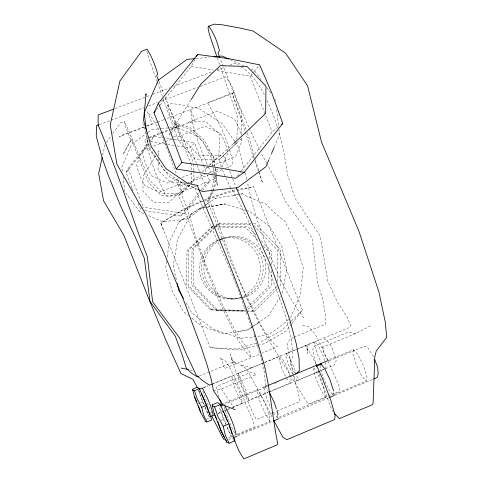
<?xml version="1.0" encoding="UTF-8"?>
<svg xmlns="http://www.w3.org/2000/svg" width="483" height="483" viewBox="0 0 483 483"><rect width="100%" height="100%" fill="white"/><g stroke="black" fill="none" stroke-linecap="round" stroke-linejoin="round"><path stroke-width="0.36" stroke-dasharray="2.42 1.81" d="M277.411 281.613L277.767 250.411L254.149 225.827M280.14 285.996L280.551 249.862L255.579 223.858L251.836 223.786M269.043 264.002L268.783 286.286L247.169 307.623M269.103 258.797L269.182 252.114L263.012 245.696M271.518 270.42L271.337 286.226L247.314 309.941M271.585 264.4L271.736 251.607L260.283 239.695M191.413 183.317L191.564 172.95M191.606 169.992L191.673 165.548L190.839 163.447M241.572 134.787L241.85 113.372L220.17 58.479M158.448 159.149L158.001 170.167L170.245 181.801L171.598 182.622L183.806 181.982M158.593 155.478L158.949 150.817L157.367 153.328M236.845 139.098L237.805 117.58L220 65.869M267.546 385.368L264.787 386.509L264.461 390.898L267.993 401.753L270.51 406.982M325.627 368.801L326.236 365.655L323.362 356.327L318.702 346.377L315.055 341.759L286.347 353.586L286.063 356.816L289.027 365.993L292.921 374.524M320.259 365.492L320.048 367.563L323.513 378.358L328.863 389.636L333.047 394.937L366.114 381.093L366.971 377.06L363.608 366.048L358.024 354.649L353.58 349.698L328.748 359.992M313.908 367.744C319.372 376.849 324.449 387.088 325.59 397.72L277.477 417.855L277.779 415.072M318.122 371.916L296.979 380.701L297.347 377.64L296.429 374.778M166.629 261.291L165.735 267.872L172.081 290.796L183.166 311.384L188.461 315.556M167.221 256.902L168.211 249.584L168.217 243.981L177.189 226.141L178.607 222.132L215.732 198.253L239.773 194.293M333.047 394.937L333.596 391.019M282.265 293.38L286.679 269.683L281.987 246.813L269.671 226.563L250.031 211.669L247.211 210.836M315.055 341.759L314.536 345.073L317.391 354.268L321.044 362.087M308.124 344.56L307.218 350.211L307.768 353.562L307.248 349.529L307.218 350.211L305.685 345.574L312.845 357.553L315.985 364.363M353.58 349.698L352.856 353.948L356.182 364.762L361.634 375.943L366.114 381.093M216.136 176.452L212.695 192.693L208.885 198.223C222.44 232.42 232.631 267.884 248.787 301.042C257.379 316.679 263.573 334.93 277.441 346.824L262.16 353.103M102.644 155.327L105.107 144.194M214.754 176.38L210.854 193.973L207.05 199.461L231.876 264.129L249.319 303.656L258.852 322.765L266.121 335.812L306.385 401.451L308.528 404.03L338.414 391.81L339.652 389.95L339.151 386.557L337.514 382.21L328.295 361.568M268.789 391.912L290.271 382.989L291.183 380.012L288.508 370.835L283.823 360.934L279.935 356.225L279.126 359.352L281.782 368.42L285.755 376.855M290.555 317.796L300.764 293.555L300.637 291.484L303.264 268.017L296.061 243.849L285.127 221.528L270.329 208.916L266.507 204.345L246.735 196.237L242.695 193.786L240.564 194.142M112.799 133.405L120.478 122.936L124.288 121.523L124.071 122.205L125.006 125.459L130.971 140.481L122.954 154.403L131.388 139.43L148.402 182.314L160.863 195.21L178.68 195.609L193.955 181.04L193.858 171.465M130.971 140.481L131.388 139.43M221.969 167.281L227.505 153.63L227.282 149.718L224.776 141.972L221.462 134.992L219.324 132.934L205.215 126.292L178.064 136.713L173.222 136.58M148.082 140.052L142.727 153.081C144.387 161.05 147.146 169.153 151.771 175.884L167.372 183.129L178.499 178.807M269.097 159.197L271.15 154.385M274.374 146.832L279.651 134.461L279.12 129.981M212.617 191.298L207.02 204.321L205.221 205.655M212.906 190.61L216.734 181.699L216.124 176.488M131.962 188.062L126.039 172.636L127.965 168.513L149.138 142.087M191.383 213.933L177.267 239.586L176.627 245.98L173.21 266.024L176.573 280.575M234.672 141.302L222.174 123.582L198.742 108.452L177.436 104.256L171.447 103.561L167.71 105.016L167.323 105.765L168.12 109.055L170.402 115.763L174.055 124.01L189.366 128.931L203.258 141.537L211.723 158.569L214.627 175.637M173.457 139.496L153.733 136.351L150.956 141.537L165.421 144.127M160.042 105.209L191.256 66.358L194.8 59.741M280.345 296.538L269.043 315.212L248.027 329.829L236.525 332.026L223.683 333.681L201.502 326.11L191.407 317.868M174.055 124.01L174.768 122.851L190.248 127.723L204.406 140.239L213.154 157.223L214.73 165.772M155.786 155.846L143.143 175.975L142.92 191.141L153.509 202.105L168.676 202.431L187.905 184.983M169.962 133.278L169.165 134.558L170.239 133.598M171.568 130.73L190.809 100.102M106.399 142.376L111.138 135.717M291.466 324.081L286.008 331.06L264.509 343.648L259.516 344.934M291.919 323.501L302.37 310.134L253.599 186.692L230.536 190.797L204.357 199.902M144.508 210.6L180.485 216.04L199.056 192.518M237.352 175.975L241.023 171.32M241.482 170.74L272.171 131.877L278.643 126.751M180.485 216.04L184.283 213.438L199.769 193.888M202.492 190.447L209.755 181.27L207.316 175.1M149.09 143.886L126.039 172.636M201.393 189.602L205.124 184.941L209.755 181.27M149.603 141.513L153.733 136.351M156.305 109.864L159.577 105.789M177.134 145.963L190.423 147.81L194.558 142.859L203.246 164.812M217.115 70.663L250.194 76.175L253.497 72.215M253.973 71.647L259.637 64.855M141.851 208.879L143.312 207.183L184.283 213.438M277.363 286.069L252.09 311.046L248.383 311.004M277.477 288.635L254.535 311.312L246.282 311.221M290.844 321.515L281.939 330.312L259.89 342.405M291.37 320.996L302.364 310.134M212.743 226.316L211.524 226.871L187.006 250.737L186.535 285.187L210.443 309.851L246.783 310.472M251.088 223.774L219.638 223.158L217.652 224.07L192.083 248.962L191.594 284.916L216.535 310.66L245.527 311.215M214.778 227.891L193.725 248.389L193.236 284.831L218.509 310.919M215.321 227.366L219.638 223.158M189.819 184.85L178.68 195.609C194.534 233.82 206.181 273.65 223.804 311.149C232.112 326.949 238.185 344.85 251.045 357.668L250.755 355.259L249.476 351.847L246.65 346.577L242.81 342.779L236.356 332.527L230.023 320.627L223.357 306.814L208.559 272.171L196.539 239.326L187.609 209.598L181.119 193.441L162.771 193.182L149.76 180.407L127.856 128.907L124.288 121.523M241.524 138.476L218.968 159.891L194.836 159.004L178.233 140.475L162.602 97.095M236.682 142.811L218.968 159.891L221.812 167.981M171.236 138.482L169.744 139.907L150.925 147.134M209.121 165.361L218.376 156.486L218.853 154.349L219.94 134.576L205.867 121.692L204.43 121.04L187.953 122.477L217.561 111.144L232.951 118.42L235.378 120.569L239.031 128.146L241.283 135.234M190.109 182.991L194.957 178.366L205.245 174.363M207.328 167.366L202.299 171.924L200.155 171.87M209.562 165.337L233.011 144.061M170.783 133.121L178.879 125.954L169.219 129.649M288.713 319.348L279.554 327.057L269.085 334.393L255.821 336.76L240.365 338.293L213.051 329.177L191.908 312.942L185.231 301.531M204.617 206.102L187.223 219.004L162.578 221.757L147.092 215.001M147.544 132.68L131.793 144.151L121.873 166.895L122.38 171.266M148.148 132.239L151.789 129.595L160.748 128.677M220.254 240.22C206.072 246.982 200.566 264.895 205.752 279.246C211.681 292.927 227.541 302.292 242.249 297.679M220.858 239.828C236.604 230.965 256.992 239.737 263.833 255.996C270.051 272.696 260.868 293.628 242.955 297.546M178.607 222.132L185.81 217.489M191.202 214.054L199.944 208.384L206.495 207.219M214.995 198.724L215.732 198.253M257.831 323.344L247.67 329.75L236.525 332.026M163.339 229.407L160.833 223.098L183.703 209.151L203.669 200.21M161.4 224.625L160.833 223.092L181.554 210.715L203.85 200.88M328.277 360.457L325.602 356.774L323.773 352.499L322.837 346.673L321.684 347.597L355.911 333.463L370.962 325.488M228.471 437.821L233.295 435.805M233.983 435.515L236.736 434.362M237.425 434.078L253.955 427.159L254.463 425.595L251.945 417.928C242.744 398.97 237.165 377.845 224.945 360.493L221.299 358.863L220.079 357.456L222.79 362.793L224.492 368.577L259.377 354.244M237.57 434.899L269.961 421.339C268.922 410.049 263.338 399.139 257.306 389.612L223.49 403.631M228.767 439.56L231.882 438.256L232.842 439.125M237.829 435.865L273.209 421.049M279.458 418.435L328.712 397.811M334.954 395.197L373.111 379.221M220.689 420.452L223.466 419.298L218.914 406.052M271.392 413.345L256.853 419.419L255.664 418.29L252.144 411.323L245.334 395.71L237.962 377.332L232.365 362.027L230.246 354.425L233.85 362.449L231.78 359.612L236.875 364.073L233.621 361.978L210.256 371.572M272.086 413.056L276.24 411.323M276.934 411.033L299.786 401.488L298.603 393.669L293.235 374.585M267.389 385.7L262.583 387.692L265.493 385.18L264.455 372.87L261.031 358.018M223.792 404.567L267.576 386.406M274.525 383.526L276.614 382.663M328.736 361.043L364.882 346.057L367.877 347.808L373.6 356.913M263.911 362.824L238.131 373.45C240.456 382.753 244.573 391.604 248.697 400.256L268.095 392.196M217.954 413.376L222.12 411.649M224.891 410.496L226.974 409.632M227.668 409.343L231.134 407.9M231.828 407.616L267.89 392.631M270.667 391.484L324.757 369.012M325.451 368.722L333.777 365.263L335.347 363.313L336.162 360.602C333.536 352.584 331.827 341.934 323.121 338.299M218.093 413.466L223.647 411.16M224.341 410.87L227.119 409.717M227.813 409.427L229.202 408.853M232.679 407.41L242.4 403.371C241.271 393.711 236.519 384.486 231.659 376.112L212.864 383.858M318.804 371.632L324.262 369.362M206.211 419.449L209.664 418.012M213.408 390.518L221.383 389.008L256.364 374.567L251.106 372.212L217.102 386.237L216.644 388.887L219.24 398.221M197.758 403.782L199.817 402.931M200.499 402.647L202.558 401.796L198.416 390.01M199.262 376.088L209.568 371.856M293.344 337.46L289.915 338.867L287.88 343.117L287.53 346.649L293.084 373.848M294.032 337.176L325.614 324.214L325.657 315.979L322.378 297.987L317.422 282.036L312.169 237.877L285.87 202.099L275.986 180.473L267.045 163.942M203.651 387.517L207.817 385.796M212.888 383.792L264.08 362.618M264.775 362.335L349.909 327.341L350.736 325.536L347.682 318.104L337.418 302.08L327.921 281.637L320.199 236.102L295.035 198.296L287.518 174.623L283.714 151.282L278.588 130.633M203.12 387.873L207.992 385.863M264.606 362.54L279.935 356.225M207.334 207.255L224.794 203.941L246.511 210.63M242.695 193.786L240.48 194.178M186.71 183.455L181.922 185.315L178.716 185.557L177.001 183.19L182.23 193.357L177.75 178.378M187.392 183.19L207.956 175.184M212.158 173.548L221.963 169.732M225.464 168.368L229.666 166.732L232.408 164.661L232.8 161.491L229.365 148.758L225.374 137.45L221.238 127.79L207.744 102.716L231.985 93.056L234.49 92.79L164.594 119.458M196.08 186.257L170.445 196.255L167.414 196.623L165.434 194.951L156.673 175.734L153.328 166.858L144.544 139.653L160.676 133.477M196.774 185.991L213.335 179.531L215.575 177.847L215.34 176.114M181.976 177.454L194.492 172.594M206.392 167.969L208.475 167.16M211.946 165.814L235.547 156.649L241.874 141.012L241.729 136.653M184.591 182.399L159.197 192.282L144.906 185.659C140.801 179.416 138.235 172.069 136.623 164.794L142.563 150.34L150.231 147.4M207.986 173.3L218.95 169.032M144.332 127.186L119.325 136.725L123.37 134.485L145.884 126.22M147.001 126.172L156.854 122.41M157.561 122.139L163.894 119.724M149.211 137.305L168.531 129.915M161.382 133.205L168.392 130.525M170.493 129.716L194.915 120.37L190.604 109.478C192.385 128.689 199.751 146.898 207.219 164.516M115.045 108.597L145.981 96.89M146.687 96.624L150.207 95.29M153.026 94.227L169.938 87.828M173.457 86.499L212.176 71.852M217.096 69.993L225.525 66.799M229.745 65.205L235.366 63.08L238.457 65.114M99.317 124.602L143.644 107.787M148.535 105.934L157.621 102.487M161.117 101.158L197.481 87.363M200.282 86.3L225.519 76.725L231.327 84.809L237.087 100.893L248.932 127.651M146.591 125.96L152.217 123.896L147.43 111.802C161.624 129.372 167.776 152.042 176.023 172.739L176.452 174.146M221.009 239.049L223.273 238.258M204.544 200.638L227.511 192.699L253.593 186.692M256.322 343.401L236.35 348.968L210.268 347.706L160.833 223.092M258.803 345.122L239.556 350.084L210.274 347.706M216.028 205.613L224.794 203.941M199.364 208.759L206.609 207.394M207.225 207.086L224.698 203.977M233.458 195.331L239.852 194.263M161.497 128.599L168.965 127.832M169.708 127.754L176.428 127.065L199.117 137.166L213.842 157.15L215.074 167.565M195.971 58.546L209.441 57.26M210.443 309.851L244.537 310.225M216.535 310.66L245.424 310.974M217.652 224.07L250.906 224.716M211.524 226.871L213.003 226.901M213.746 226.913L245.545 227.523L258.387 240.884M229.691 298.911L234.49 299.14M174.176 145.546L166.146 144.26M302.527 325.59L308.088 326.405C318.231 335.323 322.095 349.112 327.987 360.879M355.911 333.463L347.923 332.286L314.632 346.015L312.827 349.197L314.403 358.839L315.918 363.838M174.188 139.611L194.558 142.859M191.256 66.358L213.42 70.047M189.885 369.9L192.838 370.521M252.132 367.623L240.045 364.768L244.839 367.557L247.882 371.107L265.722 403.945L272.291 417.409M143.729 213.534L139.69 211.771L124.759 191.673L123.062 177.098M197.746 189.408L169.774 177.08L148.378 148.16L146.645 133.344M230.246 59.699L243.722 65.809M251.13 69.166L254.499 70.693L261.055 79.653M241.446 67.083C252.229 74.032 259.425 85.141 265.197 96.34M212.254 310.092L188.038 285.109L188.515 250.206L213.347 226.038L247.797 226.702L256.123 235.366M264.787 386.509L267.938 390.204M273.348 412.862L277.477 417.855M286.371 378.153L290.271 382.989M303.765 317.856C280.683 287.826 268.228 251.226 255.773 215.889C252.681 204.792 249.753 193.635 247.423 182.351M266.743 87.417L270.679 92.796M286.347 353.586L289.77 358.314L294.358 368.33L296.2 374.059M293.519 375.834L296.979 380.701M235.1 141.911L238.119 146.192L244.452 169.992M294.829 372.948L293.03 370.256L291.219 365.963L290.078 360.197L292.861 357.722C292.565 324.902 276.88 294.708 267.328 263.984C256.002 238.505 245.847 212.345 231.109 188.557M221.383 389.008L234.02 407.9M325.59 397.72C319.746 388.712 315.109 378.4 313.183 367.859M269.961 421.339C263.972 411.764 258.465 400.926 257.306 389.612M232.583 437.296L229.848 433.076L226.944 426.429M167.71 105.016L171.489 112.285L193.478 162.668M242.4 403.371C237.564 394.973 232.866 385.784 231.659 376.112M333.433 412.065L331.423 408.618L329.436 403.788L318.11 370.974M234.72 432.925L232.878 429.737L227.855 418.187L223.822 406.167M211.82 412.893L206.132 400.262L202.836 391.133M261.677 154.023L266.682 163.278M230.777 187.941L225.096 176.428M211.264 173.288L208.408 167.257M212.635 175.897L218.062 185.997L215.448 176.235M198.869 390.572L199.884 392.576M210.039 412.609L211.053 414.607M238.131 373.45C242.267 382.089 246.415 390.946 248.697 400.256M249.234 128.339L260.041 150.642M209.634 416.829L204.472 405.629M223.466 419.298L231.882 438.256M202.558 401.796L204.629 406.523M204.931 407.199L209.368 417.336M266.984 100.434L272.937 114.079L277.647 127.874M225.784 423.766L219.813 407.797M199.455 171.417L190.423 147.81M200.59 174.121L205.124 184.941M138.072 203.18L140.879 210.008M158.979 81.561L163.96 94.149M165.071 96.944L180.853 136.798L198.477 155.121L223.611 155.78L228.586 168.362M174.768 122.851L190.562 162.747M127.965 168.513L143.312 207.183M204.206 404.959L200.747 396.253L199.376 391.538M250.194 76.175L272.171 131.877M229.691 171.157L232.45 178.149M232.728 178.849L235.764 186.541M203.518 165.5L206.229 172.359M246.119 129.438L231.985 93.056L245.098 131.056M222.56 169.925L224.8 175.77M132.233 188.762L133.036 190.87M244.398 307.52C230.814 266.332 210.196 227.97 194.818 187.464L185.424 185.375L164.135 170.505L150.05 148.631L142.624 122.453M244.652 308.226L246.94 314.56M247.954 317.373L249.983 323M250.997 325.814L251.758 327.927M157.096 81.699L148.021 55.853L146.699 50.564M157.343 82.4L162.348 96.395M253.853 158.291L245.328 131.774M254.861 161.135L258.375 171.073M258.628 171.779L262.643 183.142L259.317 172.558M247.35 132.97L250.055 140.74L255.102 159.155M217.374 58.177L219.759 65.169M255.326 159.861L259.093 171.851M254.04 334.26L260.82 357.299M245.207 172.823L246.867 179.664M215.255 168.621L216.438 175.033M275.491 99.365L275.666 100.862M276.729 109.822L278.769 126.999M215.158 168.307L216.034 175.746M193.786 164.093L193.852 170.722M241.337 296.725A30.616 30.369 81.7 0 1 199.847 264.43A30.616 30.369 81.7 0 1 247.924 243.643A30.616 30.369 81.7 0 1 242.683 296.139M218.95 239.948A31.069 30.809 81.6 0 1 263.096 270.075A31.069 30.809 81.6 0 1 215.43 293.887A31.069 30.809 81.6 0 1 218.274 240.292"/><path stroke-width="0.72" d="M320.326 364.804L320.47 363.427L324.612 368.529L330.088 380.024L333.596 391.019M277.779 415.072L277.93 413.677L277.037 410.912M102.167 157.518L98.677 173.566L103.561 200.777L124.053 235.656L148.263 297.516L165.488 339.211L180.932 373.528L192.928 379.3L197.517 387.903M145.576 95.163L146.108 93.762L143.529 120.327L151.221 146.524L165.729 168.44L187.609 183.353L197.251 185.43C221.329 244.621 247.067 303.372 264.225 365.057C270.444 390.916 272.406 417.572 277.731 443.642L277.224 444.831L243.963 458.85C239.079 452.535 236.35 444.928 233.621 437.507M268.808 159.885L265.873 166.756L237.702 187.664L202.528 191.51L198.428 189.704M271.446 153.703L274.084 147.514M153.974 112.768L158.406 103.271L197.638 54.452L229.334 58.775L259.637 64.855L271.971 93.43L282.76 123.491L244.223 172.328L235.511 178.299L176.259 169.02L153.974 112.768L155.375 111.024M334.103 413.213L339.374 418.64L371.952 404.905L373.081 403.468L374.808 356.889L376.197 351.123L386.738 337.261L385.199 321.775L378.962 292.155L358.996 231.429L321.443 141.833L307.617 85.896L285.658 53.251L253.001 30.966L239.749 27.99L222.186 24.778L214.18 24.15L208.789 26.167L207.998 27.676L209.03 33.031L216.903 56.777M196.569 56.433L197.638 54.452M191.208 99.462L200.831 84.151L220.242 65.622L247.211 66.563L265.976 86.306L265.656 113.318L246.415 131.901L233.573 143.554M176.259 169.02L181.868 162.517L213.685 166.961L244.223 172.328M281.583 124.421L282.76 123.491M295.548 374.023L299.285 371.173L299.08 358.567L296.206 343.552L289.764 319.668L270.504 264.823L236.344 187.887M233.669 437.61L237.135 436.155M273.903 420.759L278.763 418.731M329.406 397.521L334.26 395.492M373.806 378.932L377.271 377.483L378.159 373.866L377.67 367.219L374.687 359.66M229.069 443.255L234.756 440.87L228.96 423.893L220.339 404.549L217.718 402.568L212.115 404.887L214.21 413.623L221.268 431.404L226.841 442.259L229.069 443.255L225.32 435.165L223.212 426.29L218.068 416.907L214.639 406.915L212.538 406.233L212.115 404.887M223.212 426.29L228.96 423.893M214.639 406.915L220.339 404.549M268.077 385.416L328.277 360.457M220.314 406.01L223.098 404.857M316.92 365.945L321.787 363.928M210.328 416.545L213.1 415.392M204.834 420.023L205.142 421.297L206.869 422.003L211.796 419.956L206.633 405.207L199.388 388.706L197.444 387.239L192.602 389.232L192.814 390.27L194.474 390.729L199.388 388.706M206.869 422.003L203.578 414.951L201.689 407.254L206.633 405.207M198.573 376.366L197.197 376.933L191.153 372.846L186.353 368.342L182.194 354.927L175.238 336.096L150.02 301.458L144.314 258.248L135.331 237.25L120.352 205.498L107.824 174.134L102.257 158.237L96.262 136.2L96.503 125.671L98.617 124.868M199.479 389.232L202.262 388.09M212.2 384.076L209.447 385.211L202.208 380.32L196.104 374.826L186.607 354.631L179.567 337.949L152.616 301.784L147.369 256.871L138.712 234.02L116.977 173.168L104.956 141.507L98.121 124.922L98.17 114.978L113.638 109.128M195.223 58.618L186.987 59.409L158.406 80.075L144.218 112.593L146.385 131.116M213.927 56.825L222.162 56.04L228.9 59.089M181.034 368.034L188.412 369.592M224.341 439.554L223.889 439.452L222.222 436.644L211.729 415.948M235.245 409.723L223.267 405.062L213.408 390.518L211.379 379.88L207.195 365.335L201.139 346.999L182.797 297.914L163.345 251.558L145.377 213.564L137.673 200.813L116.886 164.087L110.245 124.928L119.917 80.945L141.664 51.216L147.14 49.175C151.861 56.752 155.158 65.259 157.621 73.827L156.764 75.97L158.702 80.86M233.802 440.001L234.756 440.87M208.789 26.167C214.017 33.339 217.344 41.967 219.433 50.564L217.978 52.919L219.62 57.091M224.939 406.094C229.636 415.126 234.249 424.726 236.115 434.766M183.377 298.361L178.927 290.754L177.243 283.485M202.425 388.157C206.978 396.778 211.409 405.889 213.226 415.489M224.843 437.972L221.268 431.404L217.918 421.605M225.555 439.288L226.841 442.259M201.689 407.254L197.342 399.26L194.474 390.729M192.602 389.232L194.486 396.827L200.578 412.162L204.478 419.365M222.965 411.359L223.629 412.693M224.293 414.028L226.098 418.085M273.927 420.778L282.96 437.375L286.86 439.687L334.677 419.546L335.117 415.543L330.716 400.021L322.258 377.99L316.299 365.045M268.838 391.26L274.356 402.617L276.367 408.835M194.486 396.827L196.865 401.886M214.21 413.623L216.68 418.948M201.176 393.253L206.181 404.826M158.406 103.271L170.523 132.294L181.868 162.517M226.642 419.449L227.451 421.496M229.081 425.589L230.977 430.365M206.434 405.533L209.713 414.674M219.487 398.928L221.975 406.016M198.465 405.877L200.578 412.162M316.136 364.55L316.782 366.694M231.158 431.047L231.882 433.788"/></g></svg>
